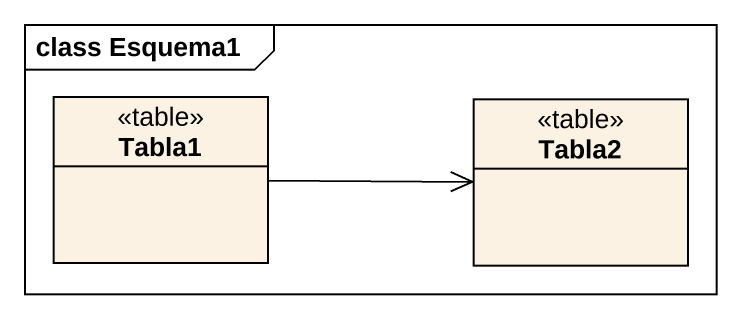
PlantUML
@startuml
mainframe class Esquema1
hide circle
hide empty members
class Tabla1 <<table>>
class Tabla2 <<table>>
Tabla1 -right-> Tabla2
@enduml
